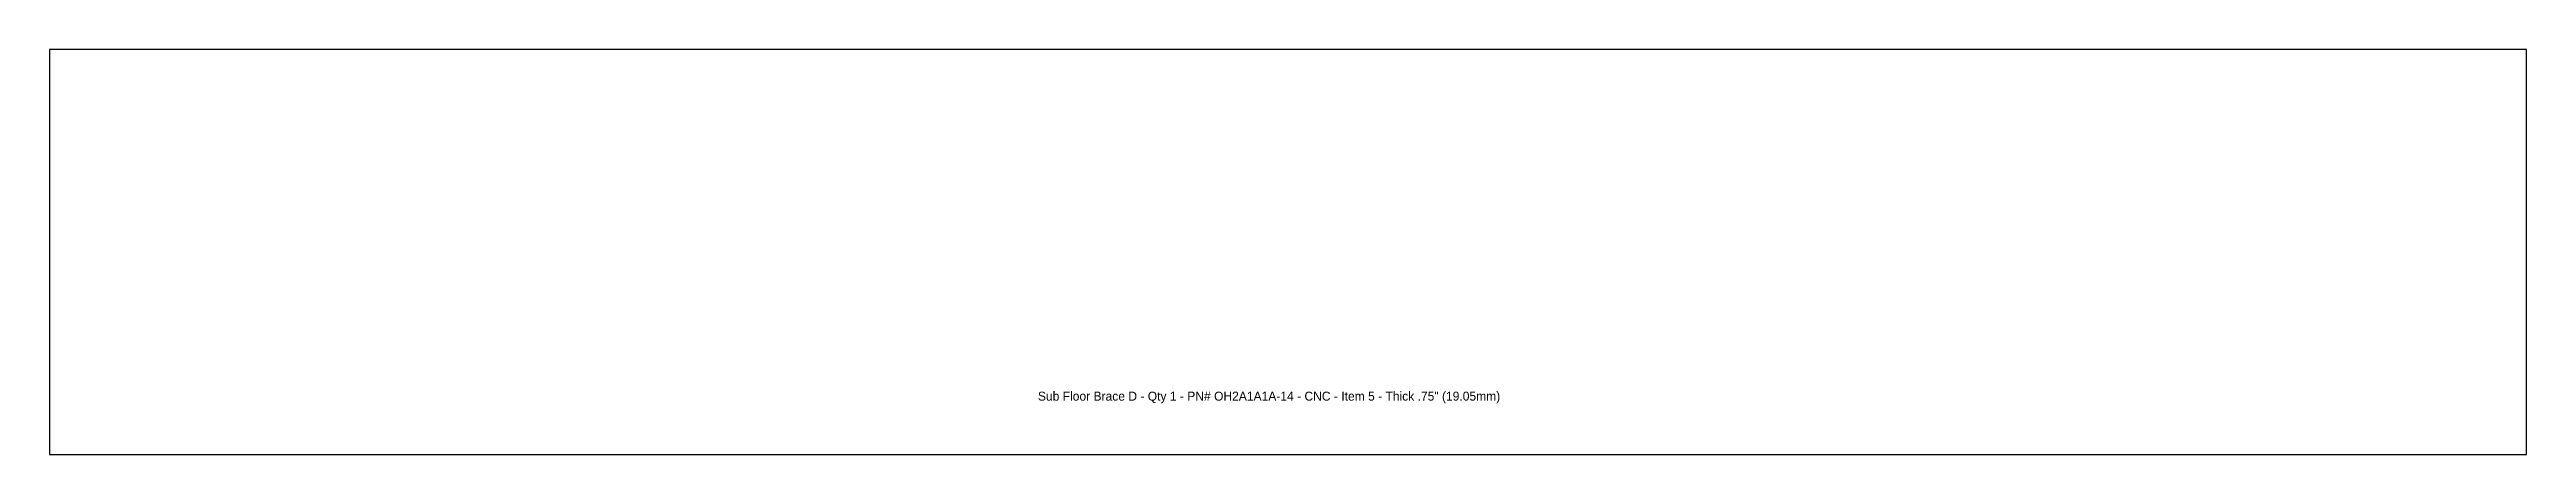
# Model space of a CAD drawing. Extents: x 2.8 to 16.5, y 2.4 to 4.6.
import ezdxf

# ---------------------------------------------------------------- set-up
doc = ezdxf.new("R2010")
doc.units = 0
doc.header["$MEASUREMENT"] = 0
doc.layers.get('0').update_dxf_attribs({"linetype": 'CONTINUOUS'})
doc.layers.add('Info', color=4, linetype='CONTINUOUS')
doc.styles.add('Annotative', font='txt')

msp = doc.modelspace()

# ---------------------------------------------------------------- linework, layer by layer
at = {"color": 7, "linetype": 'Continuous'}
msp.add_lwpolyline([(2.782, 2.367), (16.526, 2.367), (16.526, 4.617), (2.782, 4.617)], close=True, dxfattribs=at)

# ---------------------------------------------------------------- texts
at = {"layer": 'Info', "style": 'Annotative'}
msp.add_text('Sub Floor Brace D - Qty 1 - PN# OH2A1A1A-14 - CNC - Item 5 - Thick .75" (19.05mm)', height=0.05, dxfattribs=at).set_placement((8.266, 2.666))

doc.saveas('drawing.dxf')
